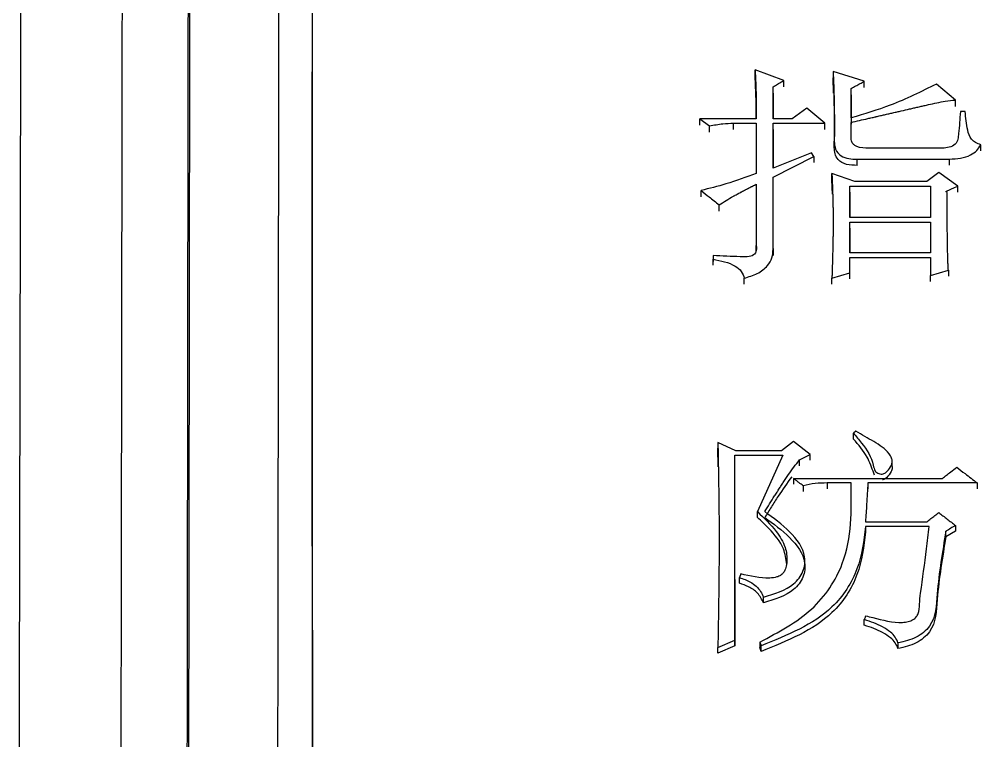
# Model space of a CAD drawing. Header units: millimetres. Extents: x 2642 to 4256, y 821 to 2003.
# Drawn here: x 2862.57 to 2871.23, y 1743.11 to 1749.61 of the extents above; entities that cross this region are included whole.
import ezdxf

# ---------------------------------------------------------------- set-up
doc = ezdxf.new("R2010")
doc.units = ezdxf.units.MM

msp = doc.modelspace()

# ---------------------------------------------------------------- linework, layer by layer
at = {"color": 7, "linetype": 'Continuous', "lineweight": 25}
for p, q in [((2865.2092, 1748.1037), (2865.2092, 1749.1349)), ((2869.4586, 1749.0581), (2869.1989, 1749.1543)), ((2869.1989, 1749.0969), (2869.1989, 1749.1543)), ((2870.1833, 1749.0501), (2869.9021, 1749.1383)), ((2869.9021, 1749.1383), (2869.9021, 1749.0812)), ((2869.4586, 1749.0011), (2869.4586, 1749.0581)), ((2869.907, 1748.9436), (2869.9021, 1749.0809)), ((2870.1833, 1748.993), (2870.1833, 1749.0501)), ((2869.3612, 1748.7123), (2869.3612, 1749.0019)), ((2869.3612, 1748.9449), (2869.3612, 1749.0019)), ((2870.0643, 1748.7205), (2870.0643, 1748.9858)), ((2870.0643, 1748.9289), (2870.0643, 1748.9858)), ((2871.0054, 1748.8814), (2870.8324, 1749.026)), ((2869.3612, 1748.9447), (2869.3612, 1748.7123)), ((2870.0643, 1748.9286), (2870.0643, 1748.6636)), ((2871.0054, 1748.8245), (2871.0054, 1748.8814)), ((2869.6641, 1748.809), (2869.5343, 1748.7123)), ((2869.8264, 1748.672), (2869.6641, 1748.809)), ((2871.092, 1748.7768), (2871.0487, 1748.7768)), ((2868.7014, 1748.7123), (2868.7879, 1748.6479)), ((2869.2098, 1748.7123), (2868.7014, 1748.7123)), ((2868.7014, 1748.6557), (2868.7014, 1748.7123)), ((2869.5343, 1748.7123), (2869.3612, 1748.7123)), ((2868.7879, 1748.5913), (2868.7879, 1748.6479)), ((2869.0042, 1748.672), (2869.2098, 1748.672)), ((2869.0042, 1748.6155), (2869.0042, 1748.672)), ((2869.2098, 1748.672), (2869.2098, 1748.2196)), ((2869.3612, 1748.672), (2869.8264, 1748.672)), ((2869.3612, 1748.2682), (2869.3612, 1748.672)), ((2869.3612, 1748.6155), (2869.3612, 1748.672)), ((2869.3612, 1748.6153), (2869.3612, 1748.2682)), ((2869.8264, 1748.6155), (2869.8264, 1748.672)), ((2870.0643, 1748.5349), (2870.0643, 1748.6801)), ((2870.0643, 1748.6235), (2870.0643, 1748.6801)), ((2869.9129, 1748.4541), (2869.9129, 1748.5107)), ((2870.8864, 1748.4461), (2870.2266, 1748.4461)), ((2871.2326, 1748.4221), (2871.2326, 1748.4784)), ((2869.7074, 1748.4057), (2869.3612, 1748.2682)), ((2869.3612, 1748.1872), (2869.729, 1748.3734)), ((2869.729, 1748.3734), (2869.7074, 1748.4057)), ((2869.729, 1748.3734), (2869.729, 1748.3172)), ((2870.1184, 1748.3491), (2870.9514, 1748.3491)), ((2870.1184, 1748.2927), (2870.1184, 1748.3491)), ((2870.9514, 1748.2929), (2870.9514, 1748.3491)), ((2869.3612, 1747.5368), (2869.3612, 1748.1872)), ((2869.3612, 1748.1312), (2869.3612, 1748.1872)), ((2870.0968, 1748.1467), (2869.8913, 1748.2196)), ((2869.8913, 1748.1636), (2869.8913, 1748.2196)), ((2870.854, 1748.2277), (2870.7458, 1748.1467)), ((2871.0271, 1748.1061), (2870.854, 1748.2277)), ((2869.2098, 1748.1224), (2869.2098, 1747.5694)), ((2869.8951, 1748.0315), (2869.8913, 1748.1634)), ((2870.0535, 1748.1061), (2870.7783, 1748.1061)), ((2870.0535, 1747.8219), (2870.0535, 1748.1061)), ((2870.0535, 1748.0503), (2870.0535, 1748.1061)), ((2870.7458, 1748.1467), (2870.0968, 1748.1467)), ((2870.7783, 1748.1061), (2870.7783, 1747.8219)), ((2871.0271, 1748.0503), (2871.0271, 1748.1061)), ((2868.7122, 1748.0096), (2868.7122, 1748.0656)), ((2870.0535, 1748.0501), (2870.0535, 1747.8219)), ((2870.9297, 1748.0494), (2870.9189, 1748.0575)), ((2868.8744, 1747.88), (2868.8744, 1747.9357)), ((2870.7783, 1747.8219), (2870.0535, 1747.8219)), ((2870.0535, 1747.7812), (2870.7783, 1747.7812)), ((2870.0535, 1747.5042), (2870.0535, 1747.7812)), ((2870.0535, 1747.7258), (2870.0535, 1747.7812)), ((2870.7783, 1747.7812), (2870.7783, 1747.5042)), ((2870.0535, 1747.7256), (2870.0535, 1747.5042)), ((2869.2098, 1747.5141), (2869.2098, 1747.5694)), ((2868.8204, 1747.4797), (2868.8204, 1747.447)), ((2868.8204, 1747.4797), (2868.8204, 1747.4246)), ((2869.3612, 1747.5418), (2869.3612, 1747.4815)), ((2869.3612, 1747.4816), (2869.3612, 1747.5368)), ((2870.7783, 1747.5042), (2870.0535, 1747.5042)), ((2868.8204, 1747.392), (2868.8204, 1747.447)), ((2870.0535, 1747.4634), (2870.7783, 1747.4634)), ((2870.0535, 1747.3245), (2870.0535, 1747.4634)), ((2870.0535, 1747.4083), (2870.0535, 1747.4634)), ((2870.7783, 1747.4634), (2870.7783, 1747.3)), ((2869.8913, 1747.2754), (2870.0535, 1747.3245)), ((2870.0535, 1747.2696), (2870.0535, 1747.3245)), ((2870.7783, 1747.3), (2870.9405, 1747.349)), ((2870.7783, 1747.2451), (2870.7783, 1747.3)), ((2870.9405, 1747.349), (2870.9405, 1747.2941)), ((2869.1016, 1747.2206), (2869.1016, 1747.2754)), ((2869.8913, 1747.2206), (2869.8913, 1747.2754)), ((2870.1077, 1745.8951), (2870.086, 1745.8785)), ((2870.086, 1745.8254), (2870.086, 1745.8785)), ((2869.0259, 1745.7208), (2868.8636, 1745.7955)), ((2868.8636, 1745.7955), (2868.8636, 1745.7425)), ((2868.866, 1745.5762), (2868.8636, 1745.7425)), ((2869.5451, 1745.8039), (2869.437, 1745.7208)), ((2869.6966, 1745.6876), (2869.5451, 1745.8039)), ((2869.0151, 1745.6793), (2869.4478, 1745.6793)), ((2869.0151, 1744.0128), (2869.0151, 1745.6793)), ((2869.0151, 1745.6264), (2869.0151, 1745.6793)), ((2869.437, 1745.7208), (2869.0259, 1745.7208)), ((2869.4478, 1745.6793), (2869.2206, 1745.1712)), ((2869.5992, 1745.6377), (2869.6966, 1745.6876)), ((2869.6966, 1745.6347), (2869.6966, 1745.6876)), ((2869.5992, 1745.5849), (2869.5992, 1745.6377)), ((2870.4337, 1745.6288), (2870.4337, 1745.6381)), ((2870.4337, 1745.585), (2870.4337, 1745.6162)), ((2869.5451, 1745.4713), (2870.8865, 1745.4713)), ((2869.5451, 1745.4713), (2869.5451, 1745.4187)), ((2869.6317, 1745.4047), (2869.6317, 1745.3522)), ((2870.0644, 1745.4297), (2869.848, 1745.4297)), ((2869.848, 1745.4297), (2869.848, 1745.3772)), ((2871.2002, 1745.4297), (2870.2158, 1745.4297)), ((2870.2158, 1745.4297), (2870.2158, 1745.3772)), ((2871.2002, 1745.4297), (2871.2002, 1745.3772)), ((2869.2206, 1745.1189), (2869.2206, 1745.1712)), ((2870.1942, 1745.0793), (2870.7459, 1745.0793)), ((2870.7675, 1745.0375), (2870.1942, 1745.0375)), ((2870.1942, 1745.0375), (2870.1942, 1744.9855)), ((2870.9189, 1744.9437), (2870.9189, 1744.9957)), ((2871.0055, 1744.9938), (2870.9189, 1744.9437)), ((2871.0055, 1745.0459), (2871.0055, 1744.9938)), ((2869.648, 1744.6742), (2869.648, 1744.7259)), ((2869.0151, 1744.5586), (2869.0151, 1743.9621)), ((2869.0692, 1744.6103), (2869.0584, 1744.5767)), ((2869.0584, 1744.5253), (2869.0584, 1744.5767)), ((2869.2747, 1744.3491), (2869.2747, 1744.4003)), ((2870.1834, 1744.1473), (2870.1834, 1744.1983)), ((2868.8637, 1743.9453), (2869.0151, 1744.0128)), ((2869.0151, 1743.9621), (2869.0151, 1744.0128)), ((2869.0151, 1743.9621), (2868.8637, 1743.8947)), ((2868.8637, 1743.8947), (2868.8637, 1743.9453)), ((2869.2423, 1743.9959), (2869.2531, 1743.9622)), ((2869.2531, 1743.9115), (2869.2423, 1743.9452)), ((2869.2531, 1743.9115), (2869.2531, 1743.9622)), ((2870.4862, 1743.9875), (2870.4862, 1743.9368))]:
    msp.add_line(p, q, dxfattribs=at)
at = {"color": 7, "linetype": 'Continuous', "lineweight": 25, "flags": 128}
for points in [[(2862.568, 1741.9379), (2862.5776, 1746.4213), (2862.5868, 1750.7015), (2862.5955, 1754.7589), (2862.6036, 1758.5751), (2862.6112, 1762.1325), (2862.6182, 1765.4149), (2862.6246, 1768.4072), (2862.6304, 1771.0959), (2862.6354, 1773.4685), (2862.6398, 1775.5143), (2862.6435, 1777.2238), (2862.6464, 1778.5893), (2862.6486, 1779.6045), (2862.65, 1780.2647), (2862.6506, 1780.567), (2862.6507, 1780.588)], [(2870.9189, 1748.0575), (2870.9628, 1748.0772), (2870.995, 1748.0917), (2871.0271, 1748.1061)], [(2869.2423, 1743.9959), (2869.2423, 1743.9753), (2869.2423, 1743.9603), (2869.2423, 1743.9452)]]:
    msp.add_lwpolyline(points, dxfattribs=at)
at = {"color": 7, "linetype": 'Continuous', "lineweight": 25}
for points, knots in [([(2865.2087, 1780.8852), (2865.2087, 1780.7812), (2865.2088, 1780.2604), (2865.2089, 1778.8935), (2865.2089, 1776.7336), (2865.209, 1774.1152), (2865.209, 1771.6527), (2865.2091, 1768.1449), (2865.2091, 1765.0019), (2865.2091, 1760.6868), (2865.2092, 1755.9998), (2865.2092, 1750.8676), (2865.2092, 1745.444), (2865.2093, 1740.8853), (2865.2094, 1734.9629), (2865.2094, 1730.0571), (2865.2095, 1723.3781), (2865.2096, 1719.0854), (2865.2096, 1716.0842)], [0, 0, 0, 0, 0.020124, 0.100733, 0.181328, 0.221587, 0.302184, 0.342442, 0.423039, 0.463298, 0.543894, 0.624491, 0.664749, 0.745346, 0.785604, 0.8662, 0.906458, 1, 1, 1, 1]), ([(2863.5401, 1779.9372), (2863.5402, 1779.9655), (2863.5405, 1780.054), (2863.5392, 1779.0676), (2863.5362, 1777.0547), (2863.5316, 1773.9921), (2863.5264, 1770.6038), (2863.5213, 1767.2664), (2863.5167, 1764.1967), (2863.5111, 1760.5533), (2863.5045, 1756.2826), (2863.4973, 1751.6369), (2863.4896, 1746.6901), (2863.4814, 1741.5197), (2863.4724, 1735.8354), (2863.4625, 1729.6384), (2863.4518, 1722.9546), (2863.4443, 1718.2638), (2863.4404, 1715.8698)], [0, 0, 0, 0, 0.039342, 0.122943, 0.206183, 0.289063, 0.371582, 0.416612, 0.465601, 0.518547, 0.575452, 0.636313, 0.690059, 0.746552, 0.805793, 0.867782, 0.932518, 1, 1, 1, 1]), ([(2864.0454, 1715.7342), (2864.05, 1719.0335), (2864.0591, 1725.632), (2864.072, 1735.062), (2864.0841, 1743.9426), (2864.095, 1752.1003), (2864.1048, 1759.4008), (2864.113, 1765.718), (2864.1198, 1770.9423), (2864.1248, 1774.9905), (2864.1276, 1777.3944), (2864.129, 1778.7079), (2864.1292, 1779.0294), (2864.1292, 1779.1902)], [0, 0, 0, 0, 0.0981345, 0.196269, 0.2944034, 0.3925379, 0.4906723, 0.5888066, 0.686941, 0.7850753, 0.8832097, 0.9416048, 1, 1, 1, 1]), ([(2864.0594, 1715.6855), (2864.0627, 1718.0712), (2864.0692, 1722.7778), (2864.0784, 1729.5271), (2864.0871, 1735.8696), (2864.0951, 1741.7648), (2864.1025, 1747.1954), (2864.1102, 1752.9284), (2864.1178, 1758.697), (2864.125, 1764.1773), (2864.1308, 1768.6445), (2864.1353, 1772.1673), (2864.1386, 1774.8303), (2864.1408, 1776.7296), (2864.1421, 1777.9606), (2864.1425, 1778.4755), (2864.1426, 1778.6254), (2864.1426, 1778.6502)], [0, 0, 0, 0, 0.07139, 0.140843, 0.208359, 0.273937, 0.337578, 0.399281, 0.488173, 0.572709, 0.652888, 0.72871, 0.800173, 0.867277, 0.930021, 0.988406, 1, 1, 1, 1]), ([(2864.9407, 1777.8671), (2864.9407, 1777.7742), (2864.9406, 1777.6044), (2864.9402, 1777.1567), (2864.9396, 1776.6162), (2864.9389, 1775.9404), (2864.938, 1775.1327), (2864.9368, 1774.1927), (2864.9356, 1773.1212), (2864.9334, 1771.4116), (2864.9301, 1768.7255), (2864.9249, 1764.5757), (2864.9182, 1759.3593), (2864.9109, 1753.7525), (2864.9032, 1748.0752), (2864.8958, 1742.6081), (2864.8876, 1736.5953), (2864.8786, 1730.0477), (2864.8688, 1723.0048), (2864.862, 1718.0625), (2864.8585, 1715.5484)], [0, 0, 0, 0, 0.037781, 0.069081, 0.100468, 0.131943, 0.163506, 0.195157, 0.226895, 0.258722, 0.330934, 0.408983, 0.49287, 0.582593, 0.645672, 0.711347, 0.779618, 0.850484, 0.923944, 1, 1, 1, 1]), ([(2869.1989, 1749.1543), (2869.1991, 1749.1519), (2869.1993, 1749.1471), (2869.1997, 1749.1399), (2869.2, 1749.1327), (2869.2004, 1749.1254), (2869.2008, 1749.1182), (2869.2011, 1749.1109), (2869.2015, 1749.1037), (2869.2018, 1749.0965), (2869.2022, 1749.0892), (2869.2025, 1749.082), (2869.2029, 1749.0748), (2869.2032, 1749.0675), (2869.2035, 1749.0603), (2869.2039, 1749.053), (2869.2042, 1749.0458), (2869.2045, 1749.0386), (2869.2048, 1749.0313), (2869.2051, 1749.0241), (2869.2053, 1749.0168), (2869.2056, 1749.0108), (2869.2058, 1749.0047), (2869.206, 1748.9987), (2869.2063, 1748.9915), (2869.2065, 1748.9842), (2869.2067, 1748.977), (2869.2069, 1748.9697), (2869.2071, 1748.9625), (2869.2073, 1748.9552), (2869.2075, 1748.948), (2869.2076, 1748.9419), (2869.2078, 1748.9359), (2869.2079, 1748.9298), (2869.2081, 1748.9226), (2869.2082, 1748.9153), (2869.2083, 1748.9081), (2869.2085, 1748.9008), (2869.2086, 1748.8935), (2869.2087, 1748.8863), (2869.2088, 1748.879), (2869.2089, 1748.8718), (2869.2089, 1748.8657), (2869.209, 1748.8597), (2869.2091, 1748.8536), (2869.2091, 1748.8463), (2869.2092, 1748.8391), (2869.2093, 1748.8318), (2869.2093, 1748.8246), (2869.2094, 1748.8173), (2869.2094, 1748.81), (2869.2095, 1748.8028), (2869.2095, 1748.7967), (2869.2095, 1748.7906), (2869.2096, 1748.7846), (2869.2096, 1748.7773), (2869.2096, 1748.7701), (2869.2096, 1748.7628), (2869.2097, 1748.7555), (2869.2097, 1748.7482), (2869.2097, 1748.741), (2869.2097, 1748.7337), (2869.2097, 1748.7276), (2869.2097, 1748.7205), (2869.2098, 1748.7158), (2869.2098, 1748.7123)], [0, 0, 0, 0, 0.01641, 0.03282, 0.04923, 0.06564, 0.08205, 0.098461, 0.114871, 0.131281, 0.147691, 0.164101, 0.180511, 0.196921, 0.213331, 0.229741, 0.246151, 0.262561, 0.278972, 0.295382, 0.311792, 0.328202, 0.336407, 0.352817, 0.369227, 0.385637, 0.402047, 0.418457, 0.434867, 0.451278, 0.467688, 0.484098, 0.492303, 0.508713, 0.525123, 0.541533, 0.557943, 0.574353, 0.590763, 0.607173, 0.623583, 0.639994, 0.656404, 0.664609, 0.681019, 0.697429, 0.713839, 0.730249, 0.746659, 0.763069, 0.779479, 0.795889, 0.8123, 0.820505, 0.836915, 0.853325, 0.869735, 0.886145, 0.902555, 0.918965, 0.935375, 0.951785, 0.968195, 0.9764, 1, 1, 1, 1]), ([(2869.9021, 1749.1383), (2869.9023, 1749.1321), (2869.9027, 1749.1228), (2869.9033, 1749.1105), (2869.9037, 1749.1012), (2869.9041, 1749.0919), (2869.9045, 1749.0826), (2869.9049, 1749.0733), (2869.9054, 1749.0609), (2869.9061, 1749.0454), (2869.9068, 1749.0268), (2869.9075, 1749.0082), (2869.9089, 1748.971), (2869.9101, 1748.9338), (2869.911, 1748.8966), (2869.9114, 1748.8779), (2869.9118, 1748.8593), (2869.9121, 1748.8407), (2869.9124, 1748.822), (2869.9127, 1748.7972), (2869.9129, 1748.7723), (2869.9131, 1748.7474), (2869.9132, 1748.7288), (2869.9133, 1748.7101), (2869.9133, 1748.6914), (2869.9133, 1748.6759), (2869.9133, 1748.6634), (2869.9133, 1748.6541), (2869.9133, 1748.6447), (2869.9133, 1748.6354), (2869.9133, 1748.6261), (2869.9133, 1748.6167), (2869.9132, 1748.6074), (2869.9132, 1748.598), (2869.9132, 1748.5856), (2869.9131, 1748.5731), (2869.9131, 1748.5606), (2869.9131, 1748.5513), (2869.913, 1748.5435), (2869.913, 1748.5373), (2869.913, 1748.5326), (2869.913, 1748.5279), (2869.9129, 1748.5232), (2869.9129, 1748.5175), (2869.9129, 1748.5133), (2869.9129, 1748.5107)], [0, 0, 0, 0, 0.0297, 0.04455, 0.0594, 0.07425, 0.0891, 0.10395, 0.1188, 0.1485, 0.1782, 0.2079, 0.237599, 0.3564, 0.3861, 0.4158, 0.4455, 0.4752, 0.5049, 0.5346, 0.594, 0.6237, 0.6534, 0.6831, 0.7128, 0.742499, 0.757349, 0.772199, 0.787049, 0.801899, 0.816749, 0.831599, 0.846449, 0.861299, 0.876149, 0.905849, 0.920699, 0.935549, 0.950399, 0.957824, 0.965249, 0.972674, 0.980099, 0.987524, 1, 1, 1, 1]), ([(2869.2096, 1748.7123), (2869.2095, 1748.7322), (2869.2094, 1748.7908), (2869.2075, 1748.9191), (2869.2023, 1749.0273), (2869.1989, 1749.0969)], [0, 0, 0, 0, 0.154244, 0.455917, 1, 1, 1, 1]), ([(2869.3612, 1749.0019), (2869.3748, 1749.0098), (2869.3979, 1749.0231), (2869.4303, 1749.0418), (2869.4491, 1749.0527), (2869.4586, 1749.0581)], [0, 0, 0, 0, 0.419954, 0.709976, 1, 1, 1, 1]), ([(2870.0643, 1748.9858), (2870.0783, 1748.9934), (2870.105, 1749.0078), (2870.1447, 1749.0292), (2870.1704, 1749.0431), (2870.1833, 1749.0501)], [0, 0, 0, 0, 0.350984, 0.675491, 1, 1, 1, 1]), ([(2870.8324, 1749.026), (2870.6965, 1748.9579), (2870.4524, 1748.8355), (2870.1836, 1748.7558), (2870.0643, 1748.7205)], [0, 0, 0, 0, 0.556567, 1, 1, 1, 1]), ([(2869.9075, 1748.9439), (2869.9075, 1748.94), (2869.9081, 1748.9091), (2869.9125, 1748.7418), (2869.9128, 1748.6224), (2869.9129, 1748.5606), (2869.9129, 1748.5384), (2869.9129, 1748.5345), (2869.9129, 1748.5355), (2869.9129, 1748.5359)], [0, 0, 0, 0, 0.068293, 0.542837, 0.809759, 0.931747, 0.959329, 0.986395, 1, 1, 1, 1]), ([(2870.0643, 1748.6801), (2870.1146, 1748.6916), (2870.1711, 1748.7046), (2870.2338, 1748.7189), (2870.2495, 1748.7225), (2870.2652, 1748.7261), (2870.2778, 1748.729), (2870.2935, 1748.7326), (2870.3154, 1748.7377), (2870.3468, 1748.7449), (2870.3782, 1748.7521), (2870.4096, 1748.7593), (2870.4347, 1748.765), (2870.4661, 1748.7722), (2870.4912, 1748.778), (2870.5351, 1748.7881), (2870.5728, 1748.7968), (2870.6167, 1748.8069), (2870.6418, 1748.8126), (2870.6731, 1748.8199), (2870.6982, 1748.8257), (2870.7296, 1748.8329), (2870.7986, 1748.8489), (2870.8919, 1748.8696), (2870.9745, 1748.8782), (2871.0054, 1748.8814)], [0, 0, 0, 0, 0.160709, 0.180798, 0.200887, 0.210931, 0.23102, 0.241064, 0.261152, 0.30133, 0.341507, 0.361596, 0.401773, 0.421862, 0.462039, 0.482128, 0.562482, 0.582571, 0.622748, 0.642837, 0.683014, 0.703103, 0.74328, 0.904095, 1, 1, 1, 1]), ([(2871.0487, 1748.7768), (2871.0444, 1748.711), (2871.0391, 1748.6281), (2871.0275, 1748.5297), (2871.0082, 1748.4779), (2870.9486, 1748.4523), (2870.9073, 1748.4482), (2870.8864, 1748.4461)], [0, 0, 0, 0, 0.489877, 0.617073, 0.743751, 0.869803, 1, 1, 1, 1]), ([(2871.2326, 1748.4784), (2871.2163, 1748.4842), (2871.1842, 1748.4954), (2871.1334, 1748.538), (2871.1061, 1748.6379), (2871.0976, 1748.7217), (2871.092, 1748.7768)], [0, 0, 0, 0, 0.127818, 0.252018, 0.508407, 1, 1, 1, 1]), ([(2868.7879, 1748.6479), (2868.8276, 1748.6559), (2868.8988, 1748.6702), (2868.9719, 1748.6715), (2869.0042, 1748.672)], [0, 0, 0, 0, 0.558835, 1, 1, 1, 1]), ([(2870.2266, 1748.4461), (2870.1875, 1748.4474), (2870.1386, 1748.4491), (2870.0911, 1748.4758), (2870.0686, 1748.4994), (2870.066, 1748.5211), (2870.0643, 1748.5349)], [0, 0, 0, 0, 0.51629, 0.647429, 0.774862, 1, 1, 1, 1]), ([(2869.9129, 1748.5107), (2869.9143, 1748.4865), (2869.9173, 1748.4375), (2869.9654, 1748.3747), (2870.0429, 1748.3495), (2870.0931, 1748.3492), (2870.1184, 1748.3491)], [0, 0, 0, 0, 0.26803, 0.540931, 0.767912, 1, 1, 1, 1]), ([(2870.1184, 1748.2927), (2870.0859, 1748.2929), (2870.0222, 1748.2932), (2869.945, 1748.3361), (2869.9161, 1748.3971), (2869.914, 1748.4352), (2869.9129, 1748.4541)], [0, 0, 0, 0, 0.294945, 0.576546, 0.789412, 1, 1, 1, 1]), ([(2870.9514, 1748.3491), (2870.9844, 1748.3504), (2871.0501, 1748.3529), (2871.1364, 1748.3796), (2871.1996, 1748.4244), (2871.2217, 1748.4606), (2871.2326, 1748.4784)], [0, 0, 0, 0, 0.2887937, 0.5729304, 0.7895926, 1, 1, 1, 1]), ([(2865.2097, 1715.9831), (2865.2097, 1716.6305), (2865.2096, 1719.8711), (2865.2095, 1725.6364), (2865.2094, 1731.8531), (2865.2093, 1737.8883), (2865.2093, 1742.5182), (2865.2092, 1746.3292), (2865.2092, 1747.7725), (2865.2092, 1748.1694)], [0, 0, 0, 0, 0.056256, 0.281605, 0.506911, 0.619454, 0.844767, 0.95731, 1, 1, 1, 1]), ([(2869.2098, 1748.2196), (2869.1192, 1748.1861), (2868.9572, 1748.1262), (2868.7872, 1748.0842), (2868.7122, 1748.0656)], [0, 0, 0, 0, 0.558886, 1, 1, 1, 1]), ([(2869.8913, 1748.2196), (2869.8915, 1748.2133), (2869.8919, 1748.2039), (2869.8924, 1748.1914), (2869.8927, 1748.182), (2869.8931, 1748.1726), (2869.8935, 1748.1632), (2869.8938, 1748.1538), (2869.8942, 1748.1444), (2869.8946, 1748.135), (2869.8949, 1748.1256), (2869.8953, 1748.1162), (2869.8956, 1748.1068), (2869.8959, 1748.0973), (2869.8963, 1748.0879), (2869.8966, 1748.0785), (2869.8969, 1748.0691), (2869.8972, 1748.0597), (2869.8977, 1748.0471), (2869.8982, 1748.0314), (2869.8987, 1748.0126), (2869.8993, 1747.9938), (2869.8998, 1747.9749), (2869.9002, 1747.9561), (2869.9006, 1747.9372), (2869.901, 1747.9183), (2869.9016, 1747.8806), (2869.902, 1747.8429), (2869.9021, 1747.8051), (2869.9021, 1747.7862), (2869.9021, 1747.761), (2869.902, 1747.7295), (2869.9016, 1747.6917), (2869.9011, 1747.6539), (2869.9005, 1747.616), (2869.8999, 1747.5845), (2869.8993, 1747.5529), (2869.8987, 1747.5277), (2869.898, 1747.5024), (2869.8975, 1747.4835), (2869.897, 1747.4645), (2869.8966, 1747.4487), (2869.8962, 1747.4361), (2869.8959, 1747.4266), (2869.8957, 1747.4171), (2869.8954, 1747.4077), (2869.8951, 1747.3982), (2869.8948, 1747.3887), (2869.8945, 1747.3792), (2869.8942, 1747.3697), (2869.8939, 1747.3602), (2869.8936, 1747.3508), (2869.8933, 1747.3413), (2869.8931, 1747.3334), (2869.8929, 1747.327), (2869.8927, 1747.3223), (2869.8926, 1747.3176), (2869.8925, 1747.3128), (2869.8923, 1747.3081), (2869.8922, 1747.3033), (2869.892, 1747.2986), (2869.8919, 1747.2938), (2869.8917, 1747.2891), (2869.8915, 1747.283), (2869.8914, 1747.2784), (2869.8913, 1747.2754)], [0, 0, 0, 0, 0.020012, 0.030018, 0.040024, 0.050031, 0.060037, 0.070043, 0.080049, 0.090055, 0.100061, 0.110067, 0.120073, 0.130079, 0.140086, 0.150092, 0.160098, 0.170104, 0.18011, 0.200122, 0.220134, 0.240147, 0.260159, 0.280171, 0.300183, 0.320196, 0.340208, 0.420258, 0.44027, 0.460282, 0.480294, 0.520319, 0.560343, 0.600368, 0.640392, 0.680417, 0.700429, 0.740454, 0.760466, 0.780478, 0.80049, 0.820502, 0.830509, 0.840515, 0.850521, 0.860527, 0.870533, 0.880539, 0.890545, 0.900551, 0.910557, 0.920564, 0.93057, 0.940576, 0.945579, 0.950582, 0.955585, 0.960588, 0.965591, 0.970594, 0.975597, 0.9806, 0.985603, 0.990606, 1, 1, 1, 1]), ([(2868.8744, 1747.9357), (2868.9166, 1747.9629), (2868.9613, 1747.9919), (2869.0115, 1748.0192), (2869.0226, 1748.0252), (2869.0338, 1748.0312), (2869.045, 1748.0372), (2869.0562, 1748.0432), (2869.0674, 1748.0491), (2869.0786, 1748.055), (2869.0871, 1748.0594), (2869.0983, 1748.0653), (2869.1096, 1748.0711), (2869.1195, 1748.0762), (2869.1266, 1748.0799), (2869.1322, 1748.0828), (2869.1379, 1748.0857), (2869.1435, 1748.0886), (2869.1492, 1748.0915), (2869.1548, 1748.0944), (2869.1591, 1748.0966), (2869.1648, 1748.0994), (2869.1704, 1748.1023), (2869.1761, 1748.1052), (2869.1803, 1748.1074), (2869.186, 1748.1103), (2869.1917, 1748.1132), (2869.1973, 1748.116), (2869.2029, 1748.1189), (2869.207, 1748.121), (2869.2098, 1748.1224)], [0, 0, 0, 0, 0.396041, 0.420732, 0.445423, 0.494806, 0.519497, 0.544188, 0.59357, 0.618261, 0.642952, 0.667643, 0.717025, 0.741716, 0.754061, 0.778752, 0.791098, 0.803443, 0.828134, 0.84048, 0.852825, 0.865171, 0.889862, 0.902207, 0.914553, 0.926898, 0.951589, 0.963935, 0.97628, 1, 1, 1, 1]), ([(2868.7122, 1748.0656), (2868.7364, 1748.0462), (2868.7755, 1748.0149), (2868.8296, 1747.9716), (2868.8595, 1747.9477), (2868.8744, 1747.9357)], [0, 0, 0, 0, 0.4477923, 0.7238958, 1, 1, 1, 1]), ([(2870.9405, 1747.349), (2870.9404, 1747.3519), (2870.94, 1747.3576), (2870.9396, 1747.3661), (2870.9389, 1747.3776), (2870.9383, 1747.389), (2870.9377, 1747.4004), (2870.9373, 1747.4089), (2870.9368, 1747.4204), (2870.9363, 1747.4318), (2870.9356, 1747.4518), (2870.9347, 1747.4889), (2870.933, 1747.5687), (2870.9314, 1747.6599), (2870.931, 1747.7396), (2870.9307, 1747.7795), (2870.9305, 1747.8022), (2870.9304, 1747.8193), (2870.9303, 1747.8335), (2870.9303, 1747.8477), (2870.9302, 1747.8591), (2870.9302, 1747.8704), (2870.9301, 1747.8818), (2870.9301, 1747.8932), (2870.93, 1747.9045), (2870.93, 1747.9131), (2870.93, 1747.9244), (2870.9299, 1747.9358), (2870.9299, 1747.9472), (2870.9299, 1747.9585), (2870.9299, 1747.9699), (2870.9298, 1747.9812), (2870.9298, 1747.9897), (2870.9298, 1747.9968), (2870.9298, 1748.0039), (2870.9298, 1748.0096), (2870.9298, 1748.0153), (2870.9298, 1748.0195), (2870.9298, 1748.0252), (2870.9298, 1748.0309), (2870.9297, 1748.0366), (2870.9297, 1748.0423), (2870.9297, 1748.0465), (2870.9297, 1748.0494)], [0, 0, 0, 0, 0.012194, 0.024389, 0.036583, 0.060972, 0.073167, 0.085361, 0.097556, 0.121945, 0.134139, 0.182918, 0.280473, 0.475585, 0.573141, 0.621919, 0.646308, 0.670697, 0.695086, 0.70728, 0.731669, 0.743863, 0.756058, 0.780447, 0.792641, 0.804836, 0.81703, 0.841419, 0.853613, 0.865808, 0.890197, 0.902391, 0.914586, 0.92678, 0.932877, 0.945072, 0.951169, 0.957266, 0.963363, 0.975558, 0.981655, 0.987752, 1, 1, 1, 1]), ([(2869.2099, 1747.5694), (2869.2115, 1747.5548), (2869.2148, 1747.5253), (2869.1904, 1747.4776), (2869.1264, 1747.4674), (2869.0057, 1747.4704), (2868.9022, 1747.4756), (2868.8204, 1747.4797)], [0, 0, 0, 0, 0.111377, 0.22453, 0.350906, 0.486016, 1, 1, 1, 1]), ([(2869.1016, 1747.2754), (2869.1421, 1747.2876), (2869.2218, 1747.3114), (2869.3101, 1747.3783), (2869.3557, 1747.4585), (2869.3594, 1747.5108), (2869.3612, 1747.5368)], [0, 0, 0, 0, 0.291847, 0.573788, 0.788346, 1, 1, 1, 1]), ([(2868.8204, 1747.447), (2868.8907, 1747.4332), (2868.9877, 1747.4141), (2869.081, 1747.3399), (2869.0948, 1747.2967), (2869.1016, 1747.2754)], [0, 0, 0, 0, 0.573358, 0.790473, 1, 1, 1, 1]), ([(2870.086, 1745.8785), (2870.1106, 1745.8492), (2870.1848, 1745.7606), (2870.258, 1745.6466), (2870.2723, 1745.547), (2870.2946, 1745.5223), (2870.3131, 1745.5126), (2870.3331, 1745.5086), (2870.3521, 1745.5105), (2870.3718, 1745.5192), (2870.3996, 1745.5446), (2870.4248, 1745.5793), (2870.4378, 1745.621), (2870.4305, 1745.6578), (2870.3863, 1745.7286), (2870.2665, 1745.8047), (2870.1611, 1745.8647), (2870.1077, 1745.8951)], [0, 0, 0, 0, 0.109651, 0.330682, 0.3864, 0.404634, 0.422868, 0.441529, 0.456387, 0.471247, 0.497612, 0.560433, 0.593185, 0.625961, 0.670922, 0.833212, 1, 1, 1, 1]), ([(2868.8636, 1745.7955), (2868.8639, 1745.7798), (2868.8644, 1745.7563), (2868.865, 1745.7248), (2868.8654, 1745.7012), (2868.8659, 1745.6776), (2868.8663, 1745.654), (2868.8668, 1745.6304), (2868.8672, 1745.6068), (2868.8676, 1745.5832), (2868.8682, 1745.5517), (2868.8687, 1745.5202), (2868.8693, 1745.4886), (2868.8696, 1745.465), (2868.8702, 1745.4334), (2868.8706, 1745.4019), (2868.8711, 1745.3703), (2868.8714, 1745.3467), (2868.8718, 1745.323), (2868.8722, 1745.2914), (2868.8726, 1745.2598), (2868.8729, 1745.2282), (2868.8732, 1745.2045), (2868.8734, 1745.1808), (2868.8737, 1745.1492), (2868.8739, 1745.1175), (2868.8741, 1745.0859), (2868.8742, 1745.0661), (2868.8743, 1745.0503), (2868.8744, 1745.0384), (2868.8744, 1745.0265), (2868.8745, 1745.0107), (2868.8745, 1744.9949), (2868.8746, 1744.979), (2868.8746, 1744.9672), (2868.8746, 1744.9553), (2868.8746, 1744.9434), (2868.8746, 1744.9315), (2868.8746, 1744.9216), (2868.8746, 1744.9137), (2868.8746, 1744.9077), (2868.8746, 1744.8998), (2868.8746, 1744.8919), (2868.8746, 1744.884), (2868.8746, 1744.876), (2868.8746, 1744.8661), (2868.8746, 1744.8542), (2868.8745, 1744.8384), (2868.8745, 1744.8225), (2868.8744, 1744.8066), (2868.8744, 1744.7947), (2868.8743, 1744.7789), (2868.8742, 1744.759), (2868.8741, 1744.7352), (2868.874, 1744.7114), (2868.8738, 1744.6876), (2868.8736, 1744.6558), (2868.8733, 1744.624), (2868.873, 1744.5923), (2868.8728, 1744.5684), (2868.8725, 1744.5446), (2868.8722, 1744.5128), (2868.8718, 1744.4809), (2868.8714, 1744.4491), (2868.8711, 1744.4252), (2868.8708, 1744.4013), (2868.8704, 1744.3695), (2868.8699, 1744.3376), (2868.8695, 1744.3058), (2868.8691, 1744.2819), (2868.8686, 1744.25), (2868.8682, 1744.2181), (2868.8676, 1744.1862), (2868.8673, 1744.1623), (2868.8669, 1744.1383), (2868.8664, 1744.1064), (2868.8658, 1744.0745), (2868.8653, 1744.0425), (2868.8649, 1744.0186), (2868.8643, 1743.9862), (2868.8639, 1743.9617), (2868.8637, 1743.9453)], [0, 0, 0, 0, 0.025705, 0.038557, 0.05141, 0.064262, 0.077115, 0.089967, 0.102819, 0.115672, 0.128524, 0.154229, 0.167082, 0.179934, 0.192786, 0.218491, 0.231344, 0.244196, 0.257049, 0.269901, 0.295606, 0.308458, 0.321311, 0.334163, 0.347016, 0.37272, 0.385573, 0.398425, 0.404851, 0.411278, 0.417704, 0.42413, 0.436983, 0.443409, 0.449835, 0.456261, 0.462687, 0.469114, 0.47554, 0.478753, 0.481966, 0.485179, 0.491605, 0.494818, 0.498032, 0.504458, 0.510884, 0.51731, 0.530163, 0.536589, 0.543015, 0.549441, 0.562294, 0.575146, 0.587999, 0.600851, 0.613703, 0.639408, 0.652261, 0.665113, 0.677966, 0.690818, 0.716523, 0.729375, 0.742228, 0.75508, 0.767933, 0.793637, 0.80649, 0.819342, 0.832195, 0.857899, 0.870752, 0.883604, 0.896457, 0.909309, 0.935014, 0.947866, 0.960719, 0.973571, 1, 1, 1, 1]), ([(2870.2763, 1745.4997), (2870.274, 1745.5056), (2870.2523, 1745.5605), (2870.2122, 1745.6791), (2870.131, 1745.7733), (2870.086, 1745.8254)], [0, 0, 0, 0, 0.050477, 0.4745225, 1, 1, 1, 1]), ([(2869.2855, 1745.1712), (2869.3151, 1745.2183), (2869.3484, 1745.2713), (2869.3857, 1745.3299), (2869.395, 1745.3446), (2869.4044, 1745.3592), (2869.4138, 1745.3739), (2869.4232, 1745.3885), (2869.4363, 1745.409), (2869.4758, 1745.4704), (2869.5306, 1745.5504), (2869.5823, 1745.6162), (2869.5992, 1745.6377)], [0, 0, 0, 0, 0.2975226, 0.3347128, 0.3719031, 0.3904983, 0.4276885, 0.4648788, 0.483474, 0.5578546, 0.8555027, 1, 1, 1, 1]), ([(2870.4316, 1745.5847), (2870.4332, 1745.5782), (2870.4378, 1745.5603), (2870.4205, 1745.5219), (2870.3968, 1745.4868), (2870.3677, 1745.4648), (2870.3548, 1745.4583), (2870.3485, 1745.458), (2870.3483, 1745.458)], [0, 0, 0, 0, 0.1263, 0.350367, 0.766673, 0.897301, 0.995433, 1, 1, 1, 1]), ([(2870.8865, 1745.4713), (2870.899, 1745.4809), (2870.9239, 1745.5002), (2870.9672, 1745.5334), (2870.998, 1745.5571), (2871.0163, 1745.5712)], [0, 0, 0, 0, 0.288432, 0.576865, 1, 1, 1, 1]), ([(2871.0163, 1745.5712), (2871.0412, 1745.552), (2871.0844, 1745.5188), (2871.1457, 1745.4717), (2871.182, 1745.4437), (2871.2002, 1745.4297)], [0, 0, 0, 0, 0.407194, 0.703597, 1, 1, 1, 1]), ([(2869.5293, 1745.4852), (2869.4873, 1745.4272), (2869.4231, 1745.3385), (2869.3458, 1745.2144), (2869.3056, 1745.1508), (2869.2855, 1745.1189)], [0, 0, 0, 0, 0.485895, 0.742945, 1, 1, 1, 1]), ([(2869.2423, 1743.9959), (2869.4084, 1744.0841), (2869.7334, 1744.2565), (2870.0749, 1744.7758), (2870.0683, 1745.1825), (2870.0644, 1745.4297)], [0, 0, 0, 0, 0.291092, 0.569283, 1, 1, 1, 1]), ([(2869.6317, 1745.4047), (2869.6192, 1745.4143), (2869.5985, 1745.4302), (2869.5697, 1745.4524), (2869.5533, 1745.465), (2869.5451, 1745.4713)], [0, 0, 0, 0, 0.432643, 0.716321, 1, 1, 1, 1]), ([(2869.848, 1745.4297), (2869.8117, 1745.429), (2869.7385, 1745.4274), (2869.6675, 1745.4123), (2869.6317, 1745.4047)], [0, 0, 0, 0, 0.495714, 1, 1, 1, 1]), ([(2870.2158, 1745.4297), (2870.2119, 1745.3664), (2870.2063, 1745.2764), (2870.1991, 1745.1595), (2870.1958, 1745.106), (2870.1942, 1745.0793)], [0, 0, 0, 0, 0.542952, 0.771476, 1, 1, 1, 1]), ([(2869.2206, 1745.1712), (2869.2798, 1745.114), (2869.3801, 1745.017), (2869.4765, 1744.8618), (2869.4898, 1744.7458), (2869.479, 1744.6677), (2869.4611, 1744.6232), (2869.4295, 1744.5946), (2869.387, 1744.5773), (2869.2637, 1744.5638), (2869.1556, 1744.5897), (2869.0692, 1744.6103)], [0, 0, 0, 0, 0.236471, 0.400892, 0.534168, 0.588802, 0.643894, 0.675813, 0.707612, 0.766357, 1, 1, 1, 1]), ([(2869.2747, 1744.4003), (2869.3739, 1744.4304), (2869.5237, 1744.4759), (2869.6415, 1744.6287), (2869.6615, 1744.8076), (2869.5171, 1745.0033), (2869.3638, 1745.1145), (2869.2855, 1745.1712)], [0, 0, 0, 0, 0.250217, 0.37779, 0.502112, 0.745933, 1, 1, 1, 1]), ([(2870.7459, 1745.0793), (2870.7583, 1745.0889), (2870.7826, 1745.1077), (2870.8187, 1745.1355), (2870.8422, 1745.1537), (2870.854, 1745.1628)], [0, 0, 0, 0, 0.346119, 0.673059, 1, 1, 1, 1]), ([(2870.854, 1745.1628), (2870.8793, 1745.1433), (2870.9297, 1745.1044), (2870.9802, 1745.0654), (2871.0055, 1745.0459)], [0, 0, 0, 0, 0.4999994, 1, 1, 1, 1]), ([(2869.4841, 1744.6958), (2869.4777, 1744.7434), (2869.4617, 1744.8631), (2869.3446, 1744.9999), (2869.2549, 1745.086), (2869.2206, 1745.1189)], [0, 0, 0, 0, 0.289302, 0.728342, 1, 1, 1, 1]), ([(2869.2855, 1745.1189), (2869.3637, 1745.0623), (2869.517, 1744.9514), (2869.6615, 1744.7559), (2869.6415, 1744.5771), (2869.5236, 1744.4245), (2869.3739, 1744.3791), (2869.2747, 1744.3491)], [0, 0, 0, 0, 0.254102, 0.497856, 0.622112, 0.749663, 1, 1, 1, 1]), ([(2870.1942, 1745.0375), (2870.1784, 1744.9085), (2870.1466, 1744.649), (2869.8668, 1744.2099), (2869.4886, 1744.0572), (2869.2531, 1743.9622)], [0, 0, 0, 0, 0.271558, 0.546438, 1, 1, 1, 1]), ([(2870.1942, 1744.9855), (2870.1784, 1744.8566), (2870.1466, 1744.5974), (2869.8666, 1744.1587), (2869.4885, 1744.0064), (2869.2531, 1743.9115)], [0, 0, 0, 0, 0.271428, 0.546253, 1, 1, 1, 1]), ([(2870.1942, 1744.2321), (2870.2163, 1744.227), (2870.3257, 1744.2012), (2870.4537, 1744.1644), (2870.5782, 1744.1772), (2870.621, 1744.1945), (2870.6526, 1744.2203), (2870.6779, 1744.2674), (2870.6793, 1744.3417), (2870.7025, 1744.5357), (2870.7381, 1744.7695), (2870.76, 1744.9698), (2870.7675, 1745.0375)], [0, 0, 0, 0, 0.0476159, 0.2366676, 0.2711991, 0.3058534, 0.3330791, 0.3603377, 0.4287555, 0.5098819, 0.8344448, 1, 1, 1, 1]), ([(2870.9189, 1744.9957), (2870.8872, 1744.8108), (2870.8391, 1744.5301), (2870.8286, 1744.1723), (2870.6545, 1744.0262), (2870.5433, 1744.0006), (2870.4862, 1743.9875)], [0, 0, 0, 0, 0.492344, 0.747305, 0.87043, 1, 1, 1, 1]), ([(2871.0055, 1745.0459), (2870.991, 1745.0375), (2870.9622, 1745.0208), (2870.9334, 1745.0041), (2870.9189, 1744.9957)], [0, 0, 0, 0, 0.5000001, 1, 1, 1, 1]), ([(2870.9189, 1744.9437), (2870.8872, 1744.759), (2870.8391, 1744.4787), (2870.8286, 1744.1213), (2870.6544, 1743.9754), (2870.5433, 1743.9499), (2870.4862, 1743.9368)], [0, 0, 0, 0, 0.4922279, 0.747139, 0.870314, 1, 1, 1, 1]), ([(2869.0584, 1744.5767), (2869.0921, 1744.565), (2869.1473, 1744.5458), (2869.2105, 1744.5006), (2869.2521, 1744.4541), (2869.2672, 1744.4181), (2869.2747, 1744.4003)], [0, 0, 0, 0, 0.34974, 0.571287, 0.787704, 1, 1, 1, 1]), ([(2869.2747, 1744.3491), (2869.2595, 1744.3797), (2869.2303, 1744.4388), (2869.1462, 1744.4956), (2869.0858, 1744.516), (2869.0584, 1744.5253)], [0, 0, 0, 0, 0.370996, 0.713919, 1, 1, 1, 1]), ([(2870.1942, 1744.2321), (2870.1933, 1744.2293), (2870.191, 1744.2222), (2870.1874, 1744.2109), (2870.1847, 1744.2025), (2870.1834, 1744.1983)], [0, 0, 0, 0, 0.252887, 0.626447, 1, 1, 1, 1]), ([(2870.4862, 1743.9875), (2870.4792, 1744.0055), (2870.4648, 1744.0421), (2870.4153, 1744.0912), (2870.349, 1744.1339), (2870.2684, 1744.1699), (2870.2118, 1744.1888), (2870.1834, 1744.1983)], [0, 0, 0, 0, 0.162412, 0.328967, 0.549592, 0.773853, 1, 1, 1, 1]), ([(2870.4862, 1743.9368), (2870.4792, 1743.9548), (2870.4648, 1743.9913), (2870.4153, 1744.0404), (2870.349, 1744.083), (2870.2684, 1744.119), (2870.2118, 1744.1379), (2870.1834, 1744.1473)], [0, 0, 0, 0, 0.162317, 0.328828, 0.549463, 0.773777, 1, 1, 1, 1])]:
    msp.add_open_spline(points, degree=3, knots=knots, dxfattribs=at)

doc.saveas('drawing.dxf')
